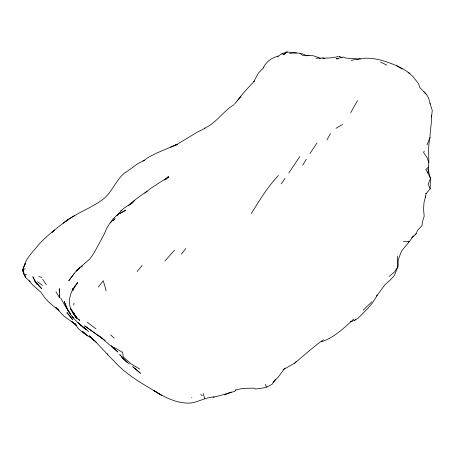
<?xml version="1.0" encoding="UTF-8"?>
<svg xmlns="http://www.w3.org/2000/svg" width="455" height="455" viewBox="0 0 455 455"><rect width="100%" height="100%" fill="white"/><g stroke="black" fill="none" stroke-linecap="round" stroke-linejoin="round"><path stroke-width="0.68" d="M411.587 237.982L416.177 233.756L417.411 230.452L422.007 225.822L422.342 222.034L424.185 216.222L423.588 209.414L423.929 203.078L426.193 193.529L430.168 188.802L430.447 178.388L427.99 173.133L428.798 162.833C428.855 154.228 427.95 145.833 430.038 137.404C430.026 129.971 431.863 122.691 431.602 115.269M425.442 197.299L425.522 196.094M431.539 117.015L432.25 110.434L429.543 101.749A23.023 17.546 3.4 0 0 423.69 91.614M78.869 319.376L79.756 320.439C66.123 310.179 66.68 294.8 77.737 282.549L72.533 290.512L72.846 288.385L72.868 290.432M23.552 268.194C25.355 258.383 33.59 251.234 39.534 243.658C48.321 234.467 58.416 226.55 68.796 219.225L63.154 223.172M72.846 290.489L73.118 289.215L72.533 290.512M73.676 305.1L74.114 303.087M24.604 265.953L25.326 263.422L22.75 269.496L22.977 271.652M426.995 144.917L430.038 137.404M191.874 397.733L191.504 397.829M424.225 151.043L423.599 152.527L427.205 157.811L428.798 162.833M376.541 296.006L377.155 294.846M350.748 112.681L357.511 100.572M326.997 139.776L330.472 133.571M110.519 222.995L112.903 218.906L118.249 214.095L125.603 210.318L119.836 213.668M302.689 165.301L306.278 159.227M251.325 213.446C259.657 200.319 267.603 186.715 278.494 175.488M284.864 368.078L278.227 377.11L273.091 382.462M309.855 153.602L316.964 143.035M263.354 67.715C266.249 61.743 271.783 57.381 278.358 56.283M299.748 156.708L288.771 172.957M281.298 183.86L285.052 178.383M413.367 235.838L409.619 241.275L401.503 251.063L398.182 259.959L397.892 266.658L394.405 275.44L389.986 280.303L384.833 284.864L377.229 295.38L372.4 302.99L367.822 308.445L358.125 318.227L354.513 320.496L350.441 321.776M275.394 379.504L272.039 384.293L265.913 387.558L255.591 389.053L254.22 388.161L242.959 388.36L235.019 390.106M133.235 202.031L135.368 199.552L147.062 191.106M72.857 275.366L68.756 280.781L75.24 272.164L79.904 267.517L89.845 258.958L93.98 253.043L104.053 234.479L106.817 228.12L110.468 222.285L115.126 218.645L113.249 220.681M234.535 104.127L242.845 93.65L254.265 81.075L253.719 81.752L258.503 72.999L264.019 67.289M98.337 287.037L103.285 280.718L106.14 290.836M354.513 320.496L355.389 319.387M181.312 254.112L185.879 248.475M137.148 271.47L142.04 265.629M164.943 260.965L174.498 250.239M237.499 100.657L240.94 96.579M121.275 210.494L116.958 215.34L118.687 214.339M73.266 274.826L74.216 273.785M76.588 271.174L79.904 267.517L78.266 269.195L79.301 268.444M132.541 202.378L134.447 200.371L128.219 205.666M283.636 369.403L294.698 363.124L296.541 361.281M371.837 301.767L363.198 310.247M165.796 179.099L168.481 176.523L164.568 180.004M235.963 390.145L234.535 391.51C226.96 393.148 219.776 396.299 212.041 397.215C204.71 397.818 198.363 401.873 191.197 403.016C176.159 404.085 162.173 396.066 149.979 388.183C137.029 380.642 124.232 372.486 114.159 361.224C105.6 352.983 98.246 343.724 89.328 335.796L94.139 340.533M353.762 319.074C344.065 327.867 334.118 337.837 321.344 341.813M284.256 54.27L286.809 51.984L296.472 52.951M120.848 211.012L124.198 208.071L132.832 202.361L129.533 204.932M144.872 193.233L150.099 188.814L162.23 180.885L168.742 177.183L167.611 178.007M389.116 276.441L394.474 271.976L397.892 266.658L397.494 256.04M428.61 167.082L425.738 169.448L427.99 173.133M323.522 339.629L323.226 339.874C313.222 347.028 304.054 355.281 294.698 363.124M233.967 104.73C223.087 111.225 216.387 122.93 204.653 128.173M165.336 179.657L166.473 178.832M79.642 268.16L77.452 269.73L79.602 268.223M81.28 266.988L82.372 266.203M64.468 222.262C75.337 213.753 88.623 209.198 99.924 201.4C111.731 194.638 114.973 180.203 125.603 172.126L126.046 172.172L137.171 164.118L144.485 160.137M144.957 159.756L148.961 156.969L156.941 152.954L177.217 144.309L174.578 145.856L197.089 132.28L205.006 128.259M80.052 267.893L76.173 270.583L78.92 268.916M408.471 242.066L409.619 241.275L403.488 241.497M286.838 52.359L282.913 54.793L286.809 51.984L287.395 52.006M74.768 215.477L69.143 218.918M277.22 56.67L282.168 53.65L286.792 52.2M336.023 128.316L342.598 124.408M142.984 161.15L144.724 160.143M415.148 234.251L416.177 233.756M170.597 147.295L176.597 144.61M224.616 394.968L231.305 392.073M29.956 281.645L25.73 277.601L23.916 274.137L22.75 269.496L25.213 268.803M282.168 53.65L282.589 53.519M425.681 193.682L426.193 193.529M338.406 56.369C331.086 58.689 323.431 57.927 315.912 58.189M351.26 60.435L359.052 58.644L360.417 58.922M357.573 59.372L363.664 58.388M289.425 53.303C295.17 52.951 301.642 52.24 306.528 55.897M364.114 58.291C375.256 57.518 386.05 61.476 396.26 65.475L402.857 68.694L409.221 73.028L412.89 76.554L418.475 83.538L419.811 87.485L426.085 94.066M307.853 55.652L312.818 55.624L318.614 57.575L320.274 58.627M338.105 58.883L336.04 58.849L343.263 57.034C347.865 59.668 353.148 57.108 357.823 59.377M309.008 55.538L302.348 55.277L299.953 53.144M23.916 274.137L26.498 274.513M322.402 57.927L324.91 58.513M339.305 56.704L339.299 56.397M38.777 276.492L41.945 277.459M213.082 396.879L214.18 397.34M408.072 72.732L409.966 73.551M339.134 56.346L342.058 57.671M380.494 62.051L386.96 65.179M74.677 323.966L64.07 316.191L55.51 307.148L59.008 310.31M113.585 347.057L122.679 352.409L123.271 356.987L131.08 363.835L139.85 369.124M396.379 65.526L402.157 69.143M73.443 322.572L71.685 321.435L76.366 325.752M102.335 338.401L84.59 325.854L101.971 338.321L117.873 352.051L111.276 345.55M104.007 339.64L105.116 340.465M98.997 335.921L103.683 339.402M58.746 310.6L48.509 301.915L44.505 297.342L40.95 292.275L32.18 284.477L29.399 280.729M87.383 322.299L96.05 328.954M37.623 281.708L42.503 285.507M83.305 327.378L85.995 329.557C76.485 322.06 67.431 313.62 64.291 301.5L68.187 310.765L70.809 314.49M88.588 331.672L83.561 327.151M121.519 357.596L129.368 364.034M200.797 394.417L202.333 395.713M96.574 342.518L91.523 338.173L85.881 334.721L82.264 331.143L87.98 335.898L83.083 332.884L78.266 328.521L74.375 323.004L76.389 324.898M110.701 334.88L114.148 338.116M74.427 314.052L70.525 308.507L74.347 314.092M72.078 316.185L73.346 317.886L72.191 316.191M75.496 315.77L77.026 318.005L72.646 311.92L74.569 315.503L76.85 318.511L73.915 314.052L75.979 317.459M69.496 312.238L65.253 306.204L60.657 297.911M42.719 279.336L46.404 284.762M429.981 103.507L430.259 103.956M55.982 291.763L59.588 297.746L59.486 294.948M107.317 353.66L107.926 354.9M22.989 271.783L25.73 277.601L24.587 274.484M430.168 188.802L428.161 184.218L430.447 178.388L427.927 168.964M265.316 384.299L266.414 387.017M22.75 269.496L23.899 272.613M203.192 393.512L204.744 398.739M59.588 297.746L59.252 288.652L59.377 292.15M54.452 230.15L52.183 232.215L54.452 230.15M161.923 395.588L153.813 390.458L161.923 395.588M85.995 329.557L78.146 322.874L85.995 329.557M134.97 368.533L132.712 366.685L140.464 373.288L134.97 368.533M127.07 362.152L119.801 354.718L127.07 362.152M41.479 288.459L34.898 281.162L32.845 276.685L37.009 284.312L34.898 281.162L41.479 288.459M69.365 315.474L66.913 312.539L72.709 319.757L69.365 315.474"/></g></svg>
